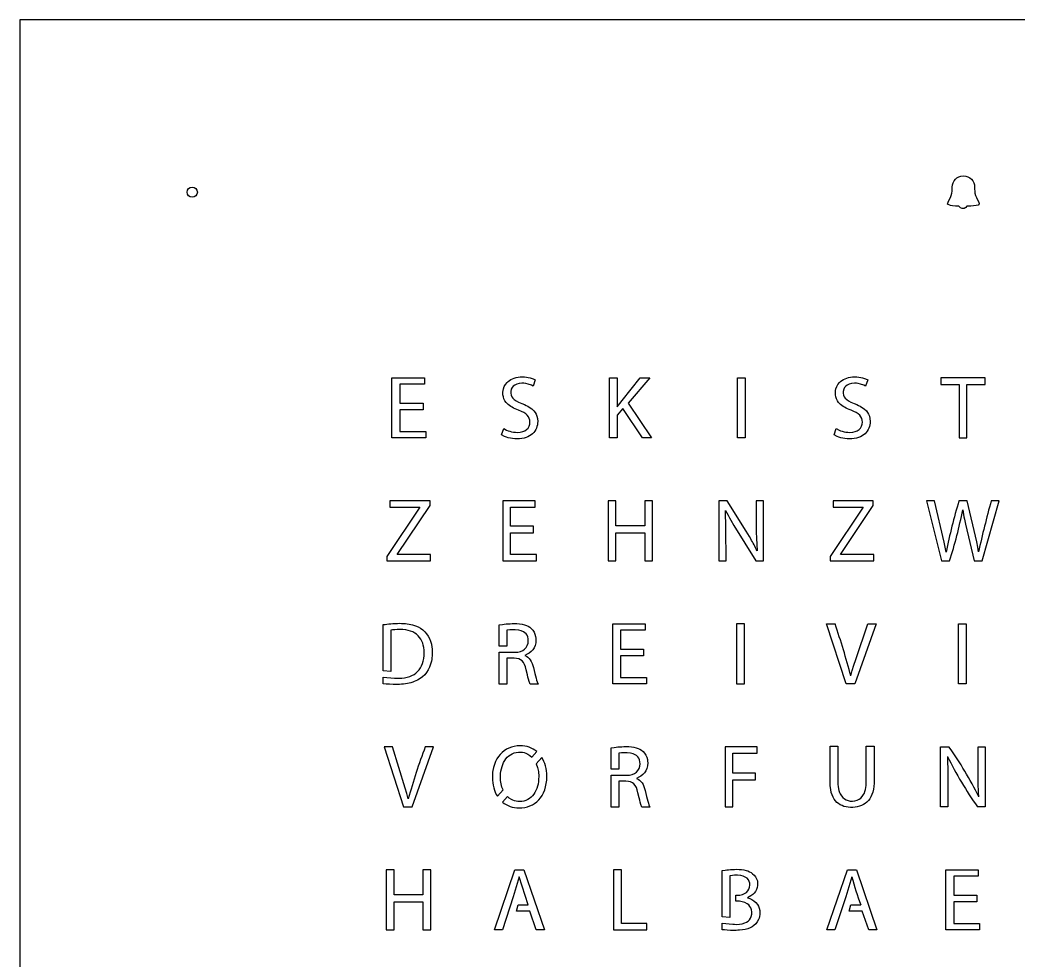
# Model space of a CAD drawing. Extents: x 0 to 230, y 0 to 230.
# Drawn here: x 0 to 121.6, y 115.3 to 229.9 of the extents above; entities that cross this region are included whole.
import ezdxf

# ---------------------------------------------------------------- set-up
doc = ezdxf.new("R2010")
doc.units = 0
doc.layers.add('7', color=7, linetype='CONTINUOUS')

msp = doc.modelspace()

# ---------------------------------------------------------------- linework, layer by layer
at = {"layer": '7'}
for p, q in [((229.9005, 229.9005), (0, 229.9005)), ((0, 229.9005), (0, 0)), ((113.8135, 210.2932), (113.9744, 210.49651)), ((113.9744, 210.49651), (114.1704, 210.6653)), ((114.1704, 210.6653), (114.3962, 210.7939)), ((114.3962, 210.7939), (114.6465, 210.87669)), ((114.6465, 210.87669), (114.98555, 210.9059)), ((114.98555, 210.9059), (115.2563, 210.8766)), ((115.2563, 210.8766), (115.5066, 210.7937)), ((115.5066, 210.7937), (115.7324, 210.66521)), ((115.7324, 210.66521), (115.9284, 210.4964)), ((115.9284, 210.4964), (116.0892, 210.29311)), ((113.5772, 209.0188), (113.5939, 209.2627)), ((113.5939, 209.2627), (113.5952, 209.53149)), ((113.5952, 209.53149), (113.6186, 209.8051)), ((113.6186, 209.8051), (113.6931, 210.0609)), ((113.6931, 210.0609), (113.8135, 210.2932)), ((116.0892, 210.29311), (116.2096, 210.0607)), ((116.2096, 210.0607), (116.2842, 209.80499)), ((116.2842, 209.80499), (116.3076, 209.5314)), ((116.3076, 209.5314), (116.3089, 209.2626)), ((116.3089, 209.2626), (116.3255, 209.01871)), ((113.0931, 207.70531), (113.2204, 207.97211)), ((113.2204, 207.97211), (113.3632, 208.2466)), ((113.3632, 208.2466), (113.4697, 208.50529)), ((113.4697, 208.50529), (113.5382, 208.7747)), ((113.5382, 208.7747), (113.5772, 209.0188)), ((116.3255, 209.01871), (116.3646, 208.7746)), ((116.3646, 208.7746), (116.4331, 208.5052)), ((116.4331, 208.5052), (116.5396, 208.24651)), ((116.5396, 208.24651), (116.6824, 207.97189)), ((116.6824, 207.97189), (116.8131, 207.6965)), ((113.0242, 207.4456), (113.0931, 207.70531)), ((113.3783, 207.26801), (113.0242, 207.4456)), ((113.6107, 207.2438), (113.3783, 207.26801)), ((113.98, 207.21919), (113.6107, 207.2438)), ((114.4135, 207.2029), (113.98, 207.21919)), ((114.6106, 206.9913), (114.4135, 207.2029)), ((114.816, 206.91589), (114.6106, 206.9913)), ((115.0393, 206.9315), (114.816, 206.91589)), ((115.2303, 207.0327), (115.0393, 206.9315)), ((115.3685, 207.20039), (115.2303, 207.0327)), ((115.8686, 207.21671), (115.3685, 207.20039)), ((116.19005, 207.2364), (115.8686, 207.21671)), ((116.522, 207.26801), (116.19005, 207.2364)), ((116.76115, 207.3223), (116.522, 207.26801)), ((116.8721, 207.49471), (116.76115, 207.3223)), ((116.8131, 207.6965), (116.8721, 207.49471)), ((45.322, 178.9568), (45.322, 186.2847)), ((45.322, 186.2847), (49.2829, 186.2847)), ((49.2829, 186.2847), (49.2829, 185.49091)), ((59.651, 185.9637), (59.8292, 186.0757)), ((59.8292, 186.0757), (60.0226, 186.1727)), ((60.0226, 186.1727), (60.2306, 186.25391)), ((60.2306, 186.25391), (60.4523, 186.31841)), ((60.4523, 186.31841), (60.6873, 186.36549)), ((60.6873, 186.36549), (60.9347, 186.39439)), ((60.9347, 186.39439), (61.1939, 186.40421)), ((61.1939, 186.40421), (61.4601, 186.39639)), ((61.4601, 186.39639), (61.7086, 186.37421)), ((61.7086, 186.37421), (61.9386, 186.33949)), ((61.9386, 186.33949), (62.1495, 186.2942)), ((62.1495, 186.2942), (62.5116, 186.1795)), ((62.5116, 186.1795), (62.7897, 186.0455)), ((71.8227, 178.957), (71.8227, 186.2847)), ((71.8227, 186.2847), (72.7608, 186.2847)), ((72.7608, 186.2847), (72.7608, 182.7513)), ((73.36575, 183.53552), (75.5861, 186.2847)), ((76.7508, 186.2847), (74.1195, 183.1752)), ((75.5861, 186.2847), (76.7508, 186.2847)), ((87.4171, 186.2847), (88.3665, 186.2847)), ((87.4171, 178.957), (87.4171, 186.2847)), ((88.3665, 186.2847), (88.3665, 178.957)), ((100.159, 185.9637), (100.3372, 186.0757)), ((100.3372, 186.0757), (100.5306, 186.1727)), ((100.5306, 186.1727), (100.7385, 186.25391)), ((100.7385, 186.25391), (100.9602, 186.31841)), ((100.9602, 186.31841), (101.1951, 186.36549)), ((101.1951, 186.36549), (101.4425, 186.39439)), ((101.4425, 186.39439), (101.7017, 186.40421)), ((101.7017, 186.40421), (101.968, 186.39639)), ((101.968, 186.39639), (102.2165, 186.37421)), ((102.2165, 186.37421), (102.4465, 186.33949)), ((102.4465, 186.33949), (102.6574, 186.2942)), ((102.6574, 186.2942), (103.0194, 186.1795)), ((103.0194, 186.1795), (103.2976, 186.0455)), ((117.5875, 186.2847), (112.2067, 186.2847)), ((112.2067, 186.2847), (112.2067, 185.4801)), ((117.5875, 185.4801), (117.5875, 186.2847)), ((49.2829, 185.49091), (46.2771, 185.49091)), ((46.2771, 185.49091), (46.2771, 183.1752)), ((58.8675, 184.72749), (58.91, 184.9261)), ((58.91, 184.9261), (59.0117, 185.20711)), ((59.0117, 185.20711), (59.1568, 185.4653)), ((59.1568, 185.4653), (59.3429, 185.698)), ((59.3429, 185.698), (59.4887, 185.83749)), ((59.4887, 185.83749), (59.651, 185.9637)), ((59.8664, 184.90601), (59.7965, 184.61819)), ((59.9637, 185.0907), (59.8664, 184.90601)), ((60.1046, 185.25999), (59.9637, 185.0907)), ((60.2921, 185.4059), (60.1046, 185.25999)), ((60.5289, 185.5202), (60.2921, 185.4059)), ((60.8177, 185.5948), (60.5289, 185.5202)), ((61.1614, 185.62151), (60.8177, 185.5948)), ((61.3998, 185.6123), (61.1614, 185.62151)), ((61.6211, 185.58701), (61.3998, 185.6123)), ((61.91605, 185.52455), (61.6211, 185.58701)), ((62.3139, 185.3875), (61.91605, 185.52455)), ((62.5309, 185.27361), (62.3139, 185.3875)), ((62.7897, 186.0455), (62.5309, 185.27361)), ((99.3753, 184.72749), (99.418, 184.9261)), ((99.418, 184.9261), (99.5197, 185.20711)), ((99.5197, 185.20711), (99.6647, 185.4653)), ((99.6647, 185.4653), (99.8509, 185.698)), ((99.8509, 185.698), (99.9967, 185.83749)), ((99.9967, 185.83749), (100.159, 185.9637)), ((100.3745, 184.90601), (100.3045, 184.61819)), ((100.4717, 185.0907), (100.3745, 184.90601)), ((100.6127, 185.25999), (100.4717, 185.0907)), ((100.8002, 185.4059), (100.6127, 185.25999)), ((101.0369, 185.5202), (100.8002, 185.4059)), ((101.3257, 185.5948), (101.0369, 185.5202)), ((101.6694, 185.62151), (101.3257, 185.5948)), ((101.9078, 185.6123), (101.6694, 185.62151)), ((102.129, 185.58701), (101.9078, 185.6123)), ((102.424, 185.52455), (102.129, 185.58701)), ((102.8219, 185.3875), (102.424, 185.52455)), ((103.039, 185.27361), (102.8219, 185.3875)), ((103.2976, 186.0455), (103.039, 185.27361)), ((112.2067, 185.4801), (114.4172, 185.4801)), ((114.4172, 185.4801), (114.4172, 178.957)), ((115.3661, 178.957), (115.3661, 185.4801)), ((115.3661, 185.4801), (117.5875, 185.4801)), ((58.8458, 184.52071), (58.8675, 184.72749)), ((58.8516, 184.22749), (58.8458, 184.52071)), ((58.8958, 183.9635), (58.8516, 184.22749)), ((58.9762, 183.71851), (58.8958, 183.9635)), ((59.0917, 183.49159), (58.9762, 183.71851)), ((59.7965, 184.61819), (59.7972, 184.399)), ((59.7972, 184.399), (59.8394, 184.1722)), ((59.8394, 184.1722), (59.9252, 183.9709)), ((59.9252, 183.9709), (60.0558, 183.7905)), ((60.0558, 183.7905), (60.2328, 183.62621)), ((99.3537, 184.52071), (99.3753, 184.72749)), ((99.3595, 184.22749), (99.3537, 184.52071)), ((99.4036, 183.9635), (99.3595, 184.22749)), ((99.4841, 183.71851), (99.4036, 183.9635)), ((99.5995, 183.49159), (99.4841, 183.71851)), ((100.3045, 184.61819), (100.3052, 184.399)), ((100.3052, 184.399), (100.3474, 184.1722)), ((100.3474, 184.1722), (100.4331, 183.9709)), ((100.4331, 183.9709), (100.5638, 183.7905)), ((100.5638, 183.7905), (100.7407, 183.62621)), ((46.2771, 183.1752), (49.1094, 183.1752)), ((49.1094, 183.1752), (49.1094, 182.3925)), ((59.2407, 183.28169), (59.0917, 183.49159)), ((59.4892, 183.02679), (59.2407, 183.28169)), ((59.7918, 182.79829), (59.4892, 183.02679)), ((59.9622, 182.69321), (59.7918, 182.79829)), ((60.1449, 182.5938), (59.9622, 182.69321)), ((60.3395, 182.49989), (60.1449, 182.5938)), ((60.2328, 183.62621), (60.4575, 183.4733)), ((60.5455, 182.4111), (60.3395, 182.49989)), ((60.4575, 183.4733), (60.7313, 183.3271)), ((60.7313, 183.3271), (61.14625, 183.14651)), ((61.14625, 183.14651), (61.4603, 183.01891)), ((61.4603, 183.01891), (61.6691, 182.92439)), ((61.6691, 182.92439), (61.8636, 182.826)), ((61.8636, 182.826), (62.0436, 182.7233)), ((62.0436, 182.7233), (62.3605, 182.50259)), ((62.3605, 182.50259), (62.6198, 182.258)), ((72.7608, 182.7513), (73.083, 183.159)), ((73.4619, 182.55569), (72.7608, 181.75101)), ((73.083, 183.159), (73.36575, 183.53552)), ((75.8449, 178.957), (73.4619, 182.55569)), ((74.1195, 183.1752), (76.9559, 178.957)), ((99.7485, 183.28169), (99.5995, 183.49159)), ((99.997, 183.02679), (99.7485, 183.28169)), ((100.2995, 182.79829), (99.997, 183.02679)), ((100.47, 182.69321), (100.2995, 182.79829)), ((100.6527, 182.5938), (100.47, 182.69321)), ((100.8473, 182.49989), (100.6527, 182.5938)), ((100.7407, 183.62621), (100.9654, 183.4733)), ((101.0533, 182.4111), (100.8473, 182.49989)), ((100.9654, 183.4733), (101.2392, 183.3271)), ((101.2392, 183.3271), (101.65415, 183.14651)), ((101.65415, 183.14651), (101.9682, 183.01891)), ((101.9682, 183.01891), (102.1771, 182.92439)), ((102.1771, 182.92439), (102.3716, 182.826)), ((102.3716, 182.826), (102.5516, 182.7233)), ((102.5516, 182.7233), (102.8686, 182.50259)), ((102.8686, 182.50259), (103.1279, 182.258)), ((49.1094, 182.3925), (46.2771, 182.3925)), ((46.2771, 182.3925), (46.2771, 179.7506)), ((60.7625, 182.32719), (60.5455, 182.4111)), ((61.1031, 182.1866), (60.7625, 182.32719)), ((61.3905, 182.0401), (61.1031, 182.1866)), ((61.627, 181.88499), (61.3905, 182.0401)), ((61.8152, 181.7184), (61.627, 181.88499)), ((61.9574, 181.5376), (61.8152, 181.7184)), ((62.056, 181.33971), (61.9574, 181.5376)), ((62.1134, 181.1219), (62.056, 181.33971)), ((62.6198, 182.258), (62.7764, 182.0565)), ((62.7764, 182.0565), (62.9006, 181.8374)), ((62.9006, 181.8374), (62.9925, 181.59891)), ((62.9925, 181.59891), (63.0519, 181.3394)), ((63.0519, 181.3394), (63.0807, 180.9576)), ((72.7608, 181.75101), (72.7608, 178.957)), ((101.2704, 182.32719), (101.0533, 182.4111)), ((101.6109, 182.1866), (101.2704, 182.32719)), ((101.8983, 182.0401), (101.6109, 182.1866)), ((102.1349, 181.88499), (101.8983, 182.0401)), ((102.3231, 181.7184), (102.1349, 181.88499)), ((102.4653, 181.5376), (102.3231, 181.7184)), ((102.5639, 181.33971), (102.4653, 181.5376)), ((102.6213, 181.1219), (102.5639, 181.33971)), ((103.1279, 182.258), (103.2846, 182.0565)), ((103.2846, 182.0565), (103.4089, 181.8374)), ((103.4089, 181.8374), (103.5007, 181.59891)), ((103.5007, 181.59891), (103.5601, 181.3394)), ((103.5601, 181.3394), (103.589, 180.9576)), ((58.6922, 179.3158), (58.9399, 180.1095)), ((58.9399, 180.1095), (59.2875, 179.92)), ((61.7316, 179.9789), (61.9039, 180.1608)), ((61.9039, 180.1608), (62.0294, 180.3741)), ((62.0294, 180.3741), (62.106, 180.6154)), ((62.106, 180.6154), (62.132, 180.88139)), ((62.132, 180.88139), (62.1134, 181.1219)), ((62.9259, 180.1492), (62.8384, 179.96471)), ((62.9938, 180.342), (62.9259, 180.1492)), ((63.0421, 180.54179), (62.9938, 180.342)), ((63.0711, 180.74741), (63.0421, 180.54179)), ((63.0807, 180.9576), (63.0711, 180.74741)), ((99.2, 179.3158), (99.4479, 180.1095)), ((99.4479, 180.1095), (99.7956, 179.92)), ((102.2396, 179.9789), (102.4119, 180.1608)), ((102.4119, 180.1608), (102.5373, 180.3741)), ((102.5373, 180.3741), (102.6139, 180.6154)), ((102.6139, 180.6154), (102.6399, 180.88139)), ((102.6399, 180.88139), (102.6213, 181.1219)), ((103.4341, 180.1492), (103.3465, 179.96471)), ((103.502, 180.342), (103.4341, 180.1492)), ((103.5504, 180.54179), (103.502, 180.342)), ((103.5793, 180.74741), (103.5504, 180.54179)), ((103.589, 180.9576), (103.5793, 180.74741)), ((49.4458, 178.9568), (45.322, 178.9568)), ((46.2771, 179.7506), (49.4458, 179.7506)), ((49.4458, 179.7506), (49.4458, 178.9568)), ((59.0472, 179.13091), (58.6922, 179.3158)), ((59.2648, 179.0497), (59.0472, 179.13091)), ((59.5022, 178.9787), (59.2648, 179.0497)), ((59.2875, 179.92), (59.483, 179.83859)), ((59.483, 179.83859), (59.6908, 179.7682)), ((59.7543, 178.91991), (59.5022, 178.9787)), ((59.6908, 179.7682), (59.9092, 179.71069)), ((60.0159, 178.8754), (59.7543, 178.91991)), ((59.9092, 179.71069), (60.1365, 179.6675)), ((60.2818, 178.84731), (60.0159, 178.8754)), ((60.1365, 179.6675), (60.3712, 179.6404)), ((60.5469, 178.8374), (60.2818, 178.84731)), ((60.3712, 179.6404), (60.6115, 179.631)), ((60.8579, 178.8488), (60.5469, 178.8374)), ((60.6115, 179.631), (60.9523, 179.6543)), ((61.1481, 178.8821), (60.8579, 178.8488)), ((60.9523, 179.6543), (61.2539, 179.72231)), ((61.4174, 178.9362), (61.1481, 178.8821)), ((61.2539, 179.72231), (61.5143, 179.8316)), ((61.6662, 179.0096), (61.4174, 178.9362)), ((61.5143, 179.8316), (61.7316, 179.9789)), ((61.8944, 179.10139), (61.6662, 179.0096)), ((62.1021, 179.21001), (61.8944, 179.10139)), ((62.2895, 179.3345), (62.1021, 179.21001)), ((62.4568, 179.4734), (62.2895, 179.3345)), ((62.6039, 179.6256), (62.4568, 179.4734)), ((62.7311, 179.78979), (62.6039, 179.6256)), ((62.8384, 179.96471), (62.7311, 179.78979)), ((72.7608, 178.957), (71.8227, 178.957)), ((76.9559, 178.957), (75.8449, 178.957)), ((88.3665, 178.957), (87.4171, 178.957)), ((99.555, 179.13091), (99.2, 179.3158)), ((99.7726, 179.0497), (99.555, 179.13091)), ((100.0101, 178.9787), (99.7726, 179.0497)), ((99.7956, 179.92), (99.9911, 179.83859)), ((99.9911, 179.83859), (100.1988, 179.7682)), ((100.2622, 178.91991), (100.0101, 178.9787)), ((100.1988, 179.7682), (100.4171, 179.71069)), ((100.5238, 178.8754), (100.2622, 178.91991)), ((100.4171, 179.71069), (100.6445, 179.6675)), ((100.7897, 178.84731), (100.5238, 178.8754)), ((100.6445, 179.6675), (100.8791, 179.6404)), ((101.0547, 178.8374), (100.7897, 178.84731)), ((100.8791, 179.6404), (101.1195, 179.631)), ((101.3658, 178.8488), (101.0547, 178.8374)), ((101.1195, 179.631), (101.4604, 179.6543)), ((101.6559, 178.8821), (101.3658, 178.8488)), ((101.4604, 179.6543), (101.7619, 179.72231)), ((101.9253, 178.9362), (101.6559, 178.8821)), ((101.7619, 179.72231), (102.0223, 179.8316)), ((102.174, 179.0096), (101.9253, 178.9362)), ((102.0223, 179.8316), (102.2396, 179.9789)), ((102.4023, 179.10139), (102.174, 179.0096)), ((102.6101, 179.21001), (102.4023, 179.10139)), ((102.7975, 179.3345), (102.6101, 179.21001)), ((102.9648, 179.4734), (102.7975, 179.3345)), ((103.112, 179.6256), (102.9648, 179.4734)), ((103.2392, 179.78979), (103.112, 179.6256)), ((103.3465, 179.96471), (103.2392, 179.78979)), ((114.4172, 178.957), (115.3661, 178.957)), ((48.7402, 170.50011), (44.7179, 164.5206)), ((49.9697, 171.2937), (45.0631, 171.2937)), ((45.0631, 171.2937), (45.0631, 170.50011)), ((45.0631, 170.50011), (48.7402, 170.50011)), ((45.9582, 164.7597), (49.9697, 170.7175)), ((49.9697, 170.7175), (49.9697, 171.2937)), ((58.8224, 171.2937), (58.8224, 163.9659)), ((62.7582, 171.2937), (58.8224, 171.2937)), ((59.7712, 168.1842), (59.7712, 170.50011)), ((59.7712, 170.50011), (62.7582, 170.50011)), ((62.7582, 170.50011), (62.7582, 171.2937)), ((72.614, 171.2937), (71.6649, 171.2937)), ((71.6649, 171.2937), (71.6649, 163.9659)), ((72.614, 168.22771), (72.614, 171.2937)), ((77.0783, 171.2937), (76.1292, 171.2937)), ((76.1292, 171.2937), (76.1292, 168.22771)), ((77.0783, 163.9659), (77.0783, 171.2937)), ((85.1437, 171.2937), (85.1437, 163.9659)), ((86.1789, 171.2937), (85.1437, 171.2937)), ((88.4974, 167.5864), (86.1789, 171.2937)), ((90.6002, 171.2937), (89.716, 171.2937)), ((90.6002, 163.9659), (90.6002, 171.2937)), ((102.7419, 170.50011), (98.7194, 164.5206)), ((103.9712, 171.2937), (99.0645, 171.2937)), ((99.0645, 171.2937), (99.0645, 170.50011)), ((99.0645, 170.50011), (102.7419, 170.50011)), ((99.9595, 164.7597), (103.9712, 170.7175)), ((103.9712, 170.7175), (103.9712, 171.2937)), ((110.4355, 171.2937), (112.2793, 163.9659)), ((111.4274, 171.2937), (110.4355, 171.2937)), ((112.5921, 166.24229), (111.4274, 171.2937)), ((115.3958, 171.2937), (114.4145, 171.2937)), ((116.5699, 166.283), (115.3958, 171.2937)), ((117.2506, 163.9659), (119.3101, 171.2937)), ((119.3101, 171.2937), (118.3503, 171.2937)), ((86.0254, 167.95309), (85.97945, 170.12506)), ((85.97945, 170.12506), (86.1349, 169.8309)), ((86.1349, 169.8309), (86.2851, 169.52811)), ((86.2851, 169.52811), (86.4448, 169.2226)), ((86.4448, 169.2226), (86.6129, 168.9155)), ((114.8674, 170.174), (114.9172, 169.89729)), ((114.9172, 169.89729), (114.9614, 169.6198)), ((114.9614, 169.6198), (115.0113, 169.33881)), ((115.0113, 169.33881), (115.0669, 169.05141)), ((115.0669, 169.05141), (115.1966, 168.4463)), ((62.5859, 168.1842), (59.7712, 168.1842)), ((62.5859, 167.4015), (62.5859, 168.1842)), ((76.1292, 168.22771), (72.614, 168.22771)), ((86.0279, 163.9659), (86.0254, 167.95309)), ((86.6129, 168.9155), (86.9691, 168.2988)), ((86.9691, 168.2988), (89.6513, 163.9659)), ((115.1966, 168.4463), (116.2692, 163.9659)), ((59.7712, 164.7597), (59.7712, 167.4015)), ((59.7712, 167.4015), (62.5859, 167.4015)), ((72.614, 163.9659), (72.614, 167.4015)), ((72.614, 167.4015), (76.1292, 167.4015)), ((76.1292, 167.4015), (76.1292, 163.9659)), ((88.8755, 166.9575), (88.4974, 167.5864)), ((89.0508, 166.6534), (88.8755, 166.9575)), ((112.83995, 165.05321), (112.5921, 166.24229)), ((116.691, 165.6597), (116.5699, 166.283)), ((116.7425, 165.3578), (116.691, 165.6597)), ((44.7179, 164.5206), (44.7179, 163.9659)), ((50.0235, 164.7597), (45.9582, 164.7597)), ((50.0235, 163.9659), (50.0235, 164.7597)), ((62.92, 164.7597), (59.7712, 164.7597)), ((62.92, 163.9659), (62.92, 164.7597)), ((98.7194, 164.5206), (98.7194, 163.9659)), ((104.0251, 164.7597), (99.9595, 164.7597)), ((104.0251, 163.9659), (104.0251, 164.7597)), ((116.79755, 165.0639), (116.7425, 165.3578)), ((44.7179, 163.9659), (50.0235, 163.9659)), ((58.8224, 163.9659), (62.92, 163.9659)), ((71.6649, 163.9659), (72.614, 163.9659)), ((76.1292, 163.9659), (77.0783, 163.9659)), ((85.1437, 163.9659), (86.0279, 163.9659)), ((89.6513, 163.9659), (90.6002, 163.9659)), ((98.7194, 163.9659), (104.0251, 163.9659)), ((112.2793, 163.9659), (113.2607, 163.9659)), ((116.2692, 163.9659), (117.2506, 163.9659)), ((44.2629, 156.1994), (44.4823, 156.2345)), ((44.2629, 150.58121), (44.2629, 156.1994)), ((44.4823, 156.2345), (44.7112, 156.2661)), ((44.7112, 156.2661), (44.9492, 156.2939)), ((44.9492, 156.2939), (45.1957, 156.3176)), ((45.1957, 156.3176), (45.4504, 156.33659)), ((45.4504, 156.33659), (45.7126, 156.35069)), ((45.7126, 156.35069), (45.9819, 156.35941)), ((45.9819, 156.35941), (46.2578, 156.3624)), ((46.2578, 156.3624), (46.5061, 156.3586)), ((46.5061, 156.3586), (46.7453, 156.34731)), ((46.7453, 156.34731), (46.9756, 156.3284)), ((46.9756, 156.3284), (47.1971, 156.30231)), ((47.1971, 156.30231), (47.4098, 156.2688)), ((47.4098, 156.2688), (47.614, 156.2283)), ((47.614, 156.2283), (47.8096, 156.1806)), ((47.8096, 156.1806), (48.1756, 156.06441)), ((48.1756, 156.06441), (48.5086, 155.9212)), ((48.5086, 155.9212), (48.8094, 155.7515)), ((48.8094, 155.7515), (49.0787, 155.5562)), ((58.3952, 156.17751), (58.7873, 156.23801)), ((58.3952, 153.5574), (58.3952, 156.17751)), ((58.7873, 156.23801), (59.0058, 156.2639)), ((59.0058, 156.2639), (59.2351, 156.2863)), ((59.2351, 156.2863), (59.4719, 156.3046)), ((59.4719, 156.3046), (59.7131, 156.3183)), ((59.7131, 156.3183), (59.9556, 156.3269)), ((59.9556, 156.3269), (60.1962, 156.3298)), ((60.1962, 156.3298), (60.5564, 156.3206)), ((60.5564, 156.3206), (60.8857, 156.293)), ((60.8857, 156.293), (61.1857, 156.2467)), ((61.1857, 156.2467), (61.4579, 156.1817)), ((61.4579, 156.1817), (61.7038, 156.09779)), ((61.7038, 156.09779), (61.9249, 155.995)), ((61.9249, 155.995), (62.1228, 155.87309)), ((62.1228, 155.87309), (62.2989, 155.7319)), ((62.2989, 155.7319), (62.4839, 155.5307)), ((72.2258, 148.97501), (72.2258, 156.3026)), ((72.2258, 156.3026), (76.1616, 156.3026)), ((76.1616, 156.3026), (76.1616, 155.50909)), ((88.2614, 156.3026), (87.3125, 156.3026)), ((87.3125, 156.3026), (87.3125, 148.97501)), ((88.2614, 148.97501), (88.2614, 156.3026)), ((100.6737, 148.97501), (98.2907, 156.3026)), ((98.2907, 156.3026), (99.3151, 156.3026)), ((104.308, 156.3026), (101.709, 148.97501)), ((101.8337, 151.9715), (103.3049, 156.3026)), ((103.3049, 156.3026), (104.308, 156.3026)), ((114.337, 148.97501), (114.337, 156.3026)), ((114.337, 156.3026), (115.2862, 156.3026)), ((115.2862, 156.3026), (115.2862, 148.97501)), ((45.4094, 155.5526), (45.2011, 155.5144)), ((45.2011, 155.5144), (45.2011, 150.5047)), ((45.6622, 155.5836), (45.4094, 155.5526)), ((45.9594, 155.60451), (45.6622, 155.5836)), ((46.3012, 155.61211), (45.9594, 155.60451)), ((46.6613, 155.5994), (46.3012, 155.61211)), ((46.9978, 155.5616), (46.6613, 155.5994)), ((47.3105, 155.4994), (46.9978, 155.5616)), ((47.5997, 155.4136), (47.3105, 155.4994)), ((47.8653, 155.3047), (47.5997, 155.4136)), ((48.1073, 155.1736), (47.8653, 155.3047)), ((48.3259, 155.0208), (48.1073, 155.1736)), ((48.5211, 154.84711), (48.3259, 155.0208)), ((48.6929, 154.65311), (48.5211, 154.84711)), ((48.8414, 154.4395), (48.6929, 154.65311)), ((49.0787, 155.5562), (49.3218, 155.33411)), ((49.3218, 155.33411), (49.5416, 155.08591)), ((49.5416, 155.08591), (49.7333, 154.8127)), ((49.7333, 154.8127), (49.896, 154.5136)), ((49.896, 154.5136), (50.0284, 154.1873)), ((59.688, 155.5688), (59.3334, 155.5144)), ((59.3334, 155.5144), (59.3334, 153.5574)), ((59.9476, 155.58479), (59.688, 155.5688)), ((60.35185, 155.58815), (59.9476, 155.58479)), ((60.7834, 155.5462), (60.35185, 155.58815)), ((61.0881, 155.4659), (60.7834, 155.5462)), ((61.3527, 155.34331), (61.0881, 155.4659)), ((61.5223, 155.22279), (61.3527, 155.34331)), ((61.6651, 155.07719), (61.5223, 155.22279)), ((61.7793, 154.9059), (61.6651, 155.07719)), ((61.8631, 154.70821), (61.7793, 154.9059)), ((61.9148, 154.4836), (61.8631, 154.70821)), ((61.9324, 154.23151), (61.9148, 154.4836)), ((62.4839, 155.5307), (62.6362, 155.29671)), ((62.6362, 155.29671), (62.7529, 155.0338)), ((62.7529, 155.0338), (62.8312, 154.7458)), ((62.8312, 154.7458), (62.8604, 154.5417)), ((62.8604, 154.5417), (62.8704, 154.32941)), ((76.1616, 155.50909), (73.1746, 155.50909)), ((73.1746, 155.50909), (73.1746, 153.1933)), ((48.9665, 154.20711), (48.8414, 154.4395)), ((49.0685, 153.95641), (48.9665, 154.20711)), ((49.1472, 153.68829), (49.0685, 153.95641)), ((49.2029, 153.40331), (49.1472, 153.68829)), ((49.2354, 153.1021), (49.2029, 153.40331)), ((50.0284, 154.1873), (50.1294, 153.8331)), ((50.1294, 153.8331), (50.1979, 153.44971)), ((50.1979, 153.44971), (50.2195, 153.2468)), ((50.2195, 153.2468), (50.2327, 153.0363)), ((59.3334, 153.5574), (58.3952, 153.5574)), ((61.4889, 153.22189), (61.6782, 153.4234)), ((61.6782, 153.4234), (61.8173, 153.661)), ((61.8173, 153.661), (61.9031, 153.9315)), ((61.9031, 153.9315), (61.9324, 154.23151)), ((62.6396, 153.3896), (62.4742, 153.13901)), ((62.7642, 153.6721), (62.6396, 153.3896)), ((62.843, 153.9856), (62.7642, 153.6721)), ((62.8704, 154.32941), (62.843, 153.9856)), ((49.1321, 151.76379), (49.1946, 152.0838)), ((49.1946, 152.0838), (49.2323, 152.4245)), ((49.2323, 152.4245), (49.2449, 152.78551)), ((49.2449, 152.78551), (49.2354, 153.1021)), ((50.1978, 152.1689), (50.1676, 151.9633)), ((50.2195, 152.3799), (50.1978, 152.1689)), ((50.2327, 152.5963), (50.2195, 152.3799)), ((50.2327, 153.0363), (50.2371, 152.81799)), ((50.2371, 152.81799), (50.2327, 152.5963)), ((58.3952, 148.9478), (58.3953, 152.8399)), ((58.3953, 152.8399), (60.2932, 152.8399)), ((60.2177, 152.12241), (59.3334, 152.12241)), ((59.3334, 152.12241), (59.3334, 148.9478)), ((60.5164, 152.0934), (60.2177, 152.12241)), ((60.2932, 152.8399), (60.6516, 152.8654)), ((60.7759, 152.02831), (60.5164, 152.0934)), ((60.6516, 152.8654), (60.9724, 152.9397)), ((60.9992, 151.9241), (60.7759, 152.02831)), ((60.9724, 152.9397), (61.2526, 153.0596)), ((61.2526, 153.0596), (61.4889, 153.22189)), ((61.7869, 152.58591), (61.5118, 152.45404)), ((61.5118, 152.45404), (61.708, 152.3492)), ((61.708, 152.3492), (61.8847, 152.2312)), ((62.0425, 152.7364), (61.7869, 152.58591)), ((61.8847, 152.2312), (62.0423, 152.08459)), ((62.0423, 152.08459), (62.1817, 151.91051)), ((62.2734, 152.92101), (62.0425, 152.7364)), ((62.4742, 153.13901), (62.2734, 152.92101)), ((73.1746, 153.1933), (75.9893, 153.1933)), ((75.9893, 152.41051), (73.1746, 152.41051)), ((73.1746, 152.41051), (73.1746, 149.7686)), ((75.9893, 153.1933), (75.9893, 152.41051)), ((48.6375, 150.6991), (48.7974, 150.9321)), ((48.7974, 150.9321), (48.9333, 151.1875)), ((48.9333, 151.1875), (49.0449, 151.4649)), ((49.0449, 151.4649), (49.1321, 151.76379)), ((49.8941, 151.022), (49.7298, 150.6882)), ((50.0275, 151.38071), (49.8941, 151.022)), ((50.1291, 151.76331), (50.0275, 151.38071)), ((50.1676, 151.9633), (50.1291, 151.76331)), ((61.1895, 151.7773), (60.9992, 151.9241)), ((61.35, 151.58459), (61.1895, 151.7773)), ((61.4839, 151.3427), (61.35, 151.58459)), ((61.5943, 151.04829), (61.4839, 151.3427)), ((61.6843, 150.6982), (61.5943, 151.04829)), ((62.1817, 151.91051), (62.3034, 151.70979)), ((62.3034, 151.70979), (62.408, 151.4837)), ((62.408, 151.4837), (62.4963, 151.23309)), ((62.4963, 151.23309), (62.5687, 150.95911)), ((62.5687, 150.95911), (62.7352, 150.25349)), ((101.4144, 150.603), (101.6119, 151.2771)), ((101.6119, 151.2771), (101.8337, 151.9715)), ((45.2011, 150.5047), (44.2629, 150.58121)), ((44.2629, 149.78729), (45.6272, 149.68559)), ((44.2629, 149.0022), (44.2629, 149.78729)), ((45.6272, 149.68559), (45.8806, 149.6783)), ((45.8806, 149.6783), (46.1502, 149.6761)), ((46.1502, 149.6761), (46.5173, 149.6893)), ((46.5173, 149.6893), (46.8621, 149.72861)), ((46.8621, 149.72861), (47.1846, 149.7935)), ((47.1846, 149.7935), (47.4845, 149.8837)), ((47.4845, 149.8837), (47.7615, 149.9987)), ((47.7615, 149.9987), (48.0155, 150.1382)), ((48.0155, 150.1382), (48.2463, 150.3017)), ((48.2463, 150.3017), (48.4537, 150.4888)), ((48.7582, 149.618), (48.4219, 149.4216)), ((48.4537, 150.4888), (48.6375, 150.6991)), ((49.0566, 149.845), (48.7582, 149.618)), ((49.3129, 150.09959), (49.0566, 149.845)), ((49.5358, 150.3804), (49.3129, 150.09959)), ((49.7298, 150.6882), (49.5358, 150.3804)), ((61.8236, 150.07001), (61.6843, 150.6982)), ((61.8884, 149.80029), (61.8236, 150.07001)), ((61.9497, 149.562), (61.8884, 149.80029)), ((62.7352, 150.25349), (62.8814, 149.67619)), ((62.8814, 149.67619), (62.9482, 149.4389)), ((73.1746, 149.7686), (76.3234, 149.7686)), ((76.3234, 149.7686), (76.3234, 148.97501)), ((101.2345, 149.9534), (101.326, 150.2749)), ((101.326, 150.2749), (101.4144, 150.603)), ((44.6338, 148.96561), (44.2629, 149.0022)), ((45.038, 148.9382), (44.6338, 148.96561)), ((45.4807, 148.9211), (45.038, 148.9382)), ((45.9668, 148.9151), (45.4807, 148.9211)), ((46.2282, 148.91949), (45.9668, 148.9151)), ((46.4826, 148.9324), (46.2282, 148.91949)), ((46.7298, 148.9538), (46.4826, 148.9324)), ((46.9695, 148.9836), (46.7298, 148.9538)), ((47.2015, 149.0218), (46.9695, 148.9836)), ((47.4258, 149.06821), (47.2015, 149.0218)), ((47.6419, 149.1228), (47.4258, 149.06821)), ((47.8498, 149.18559), (47.6419, 149.1228)), ((48.0493, 149.2563), (47.8498, 149.18559)), ((48.24, 149.33501), (48.0493, 149.2563)), ((48.4219, 149.4216), (48.24, 149.33501)), ((59.3334, 148.9478), (58.3952, 148.9478)), ((62.0347, 149.27045), (61.9497, 149.562)), ((62.1588, 148.9478), (62.0347, 149.27045)), ((63.1294, 148.9478), (62.1588, 148.9478)), ((62.9482, 149.4389), (63.0115, 149.23759)), ((63.0115, 149.23759), (63.1294, 148.9478)), ((76.3234, 148.97501), (72.2258, 148.97501)), ((87.3125, 148.97501), (88.2614, 148.97501)), ((101.709, 148.97501), (100.6737, 148.97501)), ((115.2862, 148.97501), (114.337, 148.97501)), ((45.392, 141.3116), (44.3675, 141.3116)), ((44.3675, 141.3116), (46.7507, 133.9839)), ((46.9488, 136.2834), (45.392, 141.3116)), ((47.7861, 133.9839), (50.3849, 141.3116)), ((50.3849, 141.3116), (49.3819, 141.3116)), ((59.5773, 141.16251), (59.2814, 141.0127)), ((59.8905, 141.2809), (59.5773, 141.16251)), ((60.2199, 141.3667), (59.8905, 141.2809)), ((60.5641, 141.41901), (60.2199, 141.3667)), ((60.9217, 141.43671), (60.5641, 141.41901)), ((61.22, 141.4249), (60.9217, 141.43671)), ((61.5067, 141.3902), (61.22, 141.4249)), ((61.7816, 141.3331), (61.5067, 141.3902)), ((62.0442, 141.25439), (61.7816, 141.3331)), ((62.2939, 141.1548), (62.0442, 141.25439)), ((62.5304, 141.035), (62.2939, 141.1548)), ((72.0142, 141.18649), (72.4064, 141.24699)), ((72.0142, 138.56641), (72.0142, 141.18649)), ((72.4064, 141.24699), (72.6248, 141.2729)), ((72.6248, 141.2729), (72.8541, 141.2953)), ((72.8541, 141.2953), (73.0909, 141.3136)), ((73.0909, 141.3136), (73.3321, 141.3273)), ((73.3321, 141.3273), (73.5746, 141.3358)), ((73.5746, 141.3358), (73.8152, 141.33881)), ((73.8152, 141.33881), (74.1754, 141.32961)), ((74.1754, 141.32961), (74.5047, 141.302)), ((74.5047, 141.302), (74.8047, 141.25571)), ((74.8047, 141.25571), (75.0769, 141.1907)), ((75.0769, 141.1907), (75.3228, 141.1068)), ((75.3228, 141.1068), (75.5439, 141.004)), ((85.9266, 141.3116), (85.9266, 133.9839)), ((89.8409, 141.3116), (85.9266, 141.3116)), ((89.8409, 140.5181), (89.8409, 141.3116)), ((98.7066, 137.0553), (98.7066, 141.3714)), ((98.7066, 141.3714), (99.6557, 141.3714)), ((99.6557, 141.3714), (99.6557, 137.0228)), ((103.11605, 136.94864), (103.1171, 141.3714)), ((103.1171, 141.3714), (104.066, 141.3714)), ((104.066, 141.3714), (104.066, 137.08791)), ((112.1605, 133.9839), (112.1605, 141.3116)), ((112.1605, 141.3116), (113.1957, 141.3116)), ((116.7375, 137.4313), (116.7328, 141.3116)), ((116.7328, 141.3116), (117.6171, 141.3116)), ((117.6171, 141.3116), (117.6171, 133.9839)), ((58.2989, 140.1196), (58.1102, 139.8282)), ((58.5118, 140.3848), (58.2989, 140.1196)), ((58.7473, 140.6228), (58.5118, 140.3848)), ((59.0043, 140.8324), (58.7473, 140.6228)), ((59.2814, 141.0127), (59.0043, 140.8324)), ((59.2085, 139.84), (59.3729, 140.03169)), ((59.3729, 140.03169), (59.5557, 140.2018)), ((59.5557, 140.2018), (59.7568, 140.3484)), ((59.7568, 140.3484), (59.9763, 140.46941)), ((59.9763, 140.46941), (60.2142, 140.5631)), ((60.2142, 140.5631), (60.4705, 140.6275)), ((60.4705, 140.6275), (60.7453, 140.6606)), ((60.7453, 140.6606), (61.0034, 140.66209)), ((61.0034, 140.66209), (61.2224, 140.64059)), ((61.2224, 140.64059), (61.4297, 140.59869)), ((61.4297, 140.59869), (61.6254, 140.53751)), ((61.6254, 140.53751), (61.8972, 140.41209)), ((61.8972, 140.41209), (62.143, 140.2496)), ((62.143, 140.2496), (62.3629, 140.05389)), ((62.3629, 140.05389), (62.9618, 140.7373)), ((62.7532, 140.89549), (62.5304, 141.035)), ((62.9618, 140.7373), (62.7532, 140.89549)), ((63.5864, 140.02609), (62.898, 139.2404)), ((63.7264, 139.78661), (63.5864, 140.02609)), ((73.307, 140.5778), (72.9524, 140.52341)), ((72.9524, 140.52341), (72.9524, 138.56641)), ((73.5666, 140.5938), (73.307, 140.5778)), ((73.97085, 140.59711), (73.5666, 140.5938)), ((74.4024, 140.55521), (73.97085, 140.59711)), ((74.7071, 140.4749), (74.4024, 140.55521)), ((74.9717, 140.35229), (74.7071, 140.4749)), ((75.1412, 140.2318), (74.9717, 140.35229)), ((75.2841, 140.0862), (75.1412, 140.2318)), ((75.3983, 139.9149), (75.2841, 140.0862)), ((75.4821, 139.71719), (75.3983, 139.9149)), ((75.5439, 141.004), (75.7418, 140.882)), ((75.7418, 140.882), (75.9179, 140.74091)), ((75.9179, 140.74091), (76.1029, 140.5397)), ((76.1029, 140.5397), (76.2552, 140.30569)), ((76.2552, 140.30569), (76.372, 140.0428)), ((76.372, 140.0428), (76.4502, 139.75481)), ((86.8755, 138.08279), (86.8755, 140.5181)), ((86.8755, 140.5181), (89.8409, 140.5181)), ((112.99651, 140.14291), (113.0422, 137.9711)), ((57.7016, 138.80721), (57.6224, 138.4214)), ((57.8102, 139.1709), (57.7016, 138.80721)), ((57.9468, 139.5116), (57.8102, 139.1709)), ((58.1102, 139.8282), (57.9468, 139.5116)), ((58.661, 138.6246), (58.734, 138.89549)), ((58.734, 138.89549), (58.8251, 139.1544)), ((58.8251, 139.1544), (58.9346, 139.3994)), ((58.9346, 139.3994), (59.0624, 139.6286)), ((59.0624, 139.6286), (59.2085, 139.84)), ((62.898, 139.2404), (63.06055, 138.77455)), ((63.06055, 138.77455), (63.1308, 138.4818)), ((63.8493, 139.53169), (63.7264, 139.78661)), ((63.9545, 139.2621), (63.8493, 139.53169)), ((64.0417, 138.9785), (63.9545, 139.2621)), ((64.1103, 138.68159), (64.0417, 138.9785)), ((64.1599, 138.3721), (64.1103, 138.68159)), ((75.2972, 138.4324), (75.4363, 138.67)), ((75.4363, 138.67), (75.5221, 138.9404)), ((75.5338, 139.4926), (75.4821, 139.71719)), ((75.5221, 138.9404), (75.5514, 139.24049)), ((75.5514, 139.24049), (75.5338, 139.4926)), ((76.3833, 138.681), (76.2586, 138.39861)), ((76.462, 138.9946), (76.3833, 138.681)), ((76.4502, 139.75481), (76.4794, 139.5507)), ((76.4894, 139.33839), (76.462, 138.9946)), ((76.4794, 139.5507), (76.4894, 139.33839)), ((57.5616, 137.8038), (57.5575, 137.5881)), ((57.5575, 137.5881), (57.5679, 137.25349)), ((57.5739, 138.01469), (57.5616, 137.8038)), ((57.5943, 138.2206), (57.5739, 138.01469)), ((57.6224, 138.4214), (57.5943, 138.2206)), ((58.5506, 137.68451), (58.5699, 138.0545)), ((58.5544, 137.40131), (58.5506, 137.68451)), ((58.5699, 138.0545), (58.6064, 138.3436)), ((58.6064, 138.3436), (58.661, 138.6246)), ((63.1308, 138.4818), (63.1646, 138.2823)), ((63.1646, 138.2823), (63.1887, 138.0808)), ((63.1887, 138.0808), (63.2032, 137.8781)), ((63.208, 137.67509), (63.1982, 137.36681)), ((63.2032, 137.8781), (63.208, 137.67509)), ((64.1901, 138.0509), (64.1599, 138.3721)), ((64.1827, 137.26131), (64.1958, 137.4864)), ((64.2002, 137.71851), (64.1901, 138.0509)), ((64.1958, 137.4864), (64.2002, 137.71851)), ((72.9524, 138.56641), (72.0142, 138.56641)), ((72.0142, 133.9568), (72.0143, 137.84891)), ((72.0143, 137.84891), (73.9122, 137.84891)), ((73.9122, 137.84891), (74.2706, 137.8744)), ((74.2706, 137.8744), (74.5914, 137.9487)), ((74.5914, 137.9487), (74.8716, 138.0686)), ((74.8716, 138.0686), (75.1079, 138.2309)), ((75.1079, 138.2309), (75.2972, 138.4324)), ((75.4059, 137.59489), (75.1308, 137.46304)), ((75.1308, 137.46304), (75.327, 137.3582)), ((75.6615, 137.74541), (75.4059, 137.59489)), ((75.8924, 137.92999), (75.6615, 137.74541)), ((76.0931, 138.14799), (75.8924, 137.92999)), ((76.2586, 138.39861), (76.0931, 138.14799)), ((89.6145, 138.08279), (86.8755, 138.08279)), ((89.6145, 137.3), (89.6145, 138.08279)), ((113.0422, 137.9711), (113.0447, 133.9839)), ((116.7545, 136.67889), (116.7375, 137.4313)), ((47.1353, 135.61369), (46.9488, 136.2834)), ((57.5679, 137.25349), (57.5986, 136.93069)), ((57.5986, 136.93069), (57.6492, 136.6203)), ((57.6492, 136.6203), (57.7189, 136.3228)), ((57.7189, 136.3228), (57.8072, 136.03909)), ((58.5692, 137.1955), (58.5544, 137.40131)), ((58.5936, 136.993), (58.5692, 137.1955)), ((58.6277, 136.79449), (58.5936, 136.993)), ((58.7243, 136.412), (58.6277, 136.79449)), ((58.8581, 136.0531), (58.7243, 136.412)), ((62.9675, 136.2319), (62.8634, 135.9808)), ((63.0533, 136.4976), (62.9675, 136.2319)), ((63.1206, 136.7764), (63.0533, 136.4976)), ((63.169, 137.0667), (63.1206, 136.7764)), ((63.1982, 137.36681), (63.169, 137.0667)), ((63.9336, 136.05589), (64.0477, 136.4297)), ((64.0477, 136.4297), (64.0934, 136.6272)), ((64.0934, 136.6272), (64.1312, 136.8316)), ((64.1312, 136.8316), (64.1611, 137.043)), ((64.1611, 137.043), (64.1827, 137.26131)), ((73.8367, 137.13139), (72.9524, 137.13139)), ((72.9524, 137.13139), (72.9524, 133.9568)), ((74.1355, 137.1024), (73.8367, 137.13139)), ((74.3949, 137.03729), (74.1355, 137.1024)), ((74.6182, 136.93311), (74.3949, 137.03729)), ((74.8085, 136.7863), (74.6182, 136.93311)), ((74.969, 136.5936), (74.8085, 136.7863)), ((75.1029, 136.3517), (74.969, 136.5936)), ((75.2133, 136.0573), (75.1029, 136.3517)), ((75.327, 137.3582), (75.5036, 137.2402)), ((75.5036, 137.2402), (75.6613, 137.0936)), ((75.6613, 137.0936), (75.8007, 136.91949)), ((75.8007, 136.91949), (75.9224, 136.7188)), ((75.9224, 136.7188), (76.027, 136.49271)), ((76.027, 136.49271), (76.1153, 136.2422)), ((76.1153, 136.2422), (76.1877, 135.96809)), ((86.8755, 133.9839), (86.8755, 137.3)), ((86.8755, 137.3), (89.6145, 137.3)), ((98.7098, 136.8454), (98.7066, 137.0553)), ((98.72749, 136.54721), (98.7098, 136.8454)), ((98.7858, 136.08791), (98.72749, 136.54721)), ((99.6557, 137.0228), (99.664, 136.72791)), ((99.664, 136.72791), (99.6886, 136.45461)), ((99.6886, 136.45461), (99.7287, 136.2025)), ((99.7287, 136.2025), (99.7837, 135.97121)), ((103.02, 136.0929), (103.067, 136.3331)), ((103.067, 136.3331), (103.0989, 136.5936)), ((103.0989, 136.5936), (103.11605, 136.94864)), ((104.0356, 136.48981), (103.9828, 136.1293)), ((104.0625, 136.8808), (104.0356, 136.48981)), ((104.066, 137.08791), (104.0625, 136.8808)), ((116.7876, 135.95711), (116.7545, 136.67889)), ((47.2209, 135.286), (47.1353, 135.61369)), ((47.3114, 134.9623), (47.2209, 135.286)), ((57.8072, 136.03909), (57.9135, 135.7697)), ((57.9135, 135.7697), (58.0371, 135.5152)), ((58.0371, 135.5152), (58.1776, 135.27631)), ((58.1776, 135.27631), (58.8581, 136.0531)), ((59.3969, 135.24451), (58.8017, 134.56509)), ((59.6222, 135.0462), (59.3969, 135.24451)), ((59.8723, 134.88271), (59.6222, 135.0462)), ((62.0783, 135.0018), (61.8704, 134.8726)), ((62.2696, 135.1554), (62.0783, 135.0018)), ((62.4441, 135.3317), (62.2696, 135.1554)), ((62.6014, 135.5291), (62.4441, 135.3317)), ((62.7412, 135.746), (62.6014, 135.5291)), ((62.8634, 135.9808), (62.7412, 135.746)), ((63.2081, 134.84689), (63.4264, 135.1057)), ((63.4264, 135.1057), (63.6213, 135.39371)), ((63.6213, 135.39371), (63.7909, 135.71049)), ((63.7909, 135.71049), (63.9336, 136.05589)), ((75.3033, 135.7072), (75.2133, 136.0573)), ((75.4426, 135.07899), (75.3033, 135.7072)), ((75.5074, 134.8093), (75.4426, 135.07899)), ((76.1877, 135.96809), (76.3542, 135.2625)), ((76.3542, 135.2625), (76.5004, 134.6852)), ((98.8597, 135.7569), (98.7858, 136.08791)), ((98.9559, 135.45641), (98.8597, 135.7569)), ((99.0735, 135.1857), (98.9559, 135.45641)), ((99.2113, 134.94389), (99.0735, 135.1857)), ((99.7837, 135.97121), (99.8528, 135.7605)), ((99.8528, 135.7605), (99.9354, 135.5699)), ((99.9354, 135.5699), (100.083, 135.32111)), ((100.083, 135.32111), (100.257, 135.11571)), ((100.257, 135.11571), (100.455, 134.9525)), ((102.232, 134.91161), (102.4459, 135.063)), ((102.4459, 135.063), (102.6333, 135.256)), ((102.6333, 135.256), (102.7925, 135.49139)), ((102.7925, 135.49139), (102.8822, 135.6723)), ((102.8822, 135.6723), (102.9582, 135.8728)), ((102.9582, 135.8728), (103.02, 136.0929)), ((103.6809, 135.22391), (103.5361, 134.97881)), ((103.8043, 135.4969), (103.6809, 135.22391)), ((103.9054, 135.79849), (103.8043, 135.4969)), ((103.9828, 136.1293), (103.9054, 135.79849)), ((46.7507, 133.9839), (47.7861, 133.9839)), ((58.8017, 134.56509), (59.0113, 134.40491)), ((59.0113, 134.40491), (59.2346, 134.26401)), ((59.2346, 134.26401), (59.4707, 134.1429)), ((59.4707, 134.1429), (59.7192, 134.0424)), ((59.7192, 134.0424), (59.9795, 133.9632)), ((60.0526, 134.7946), (59.8723, 134.88271)), ((59.9795, 133.9632), (60.2509, 133.9057)), ((60.2435, 134.7244), (60.0526, 134.7946)), ((60.4449, 134.6731), (60.2435, 134.7244)), ((60.2509, 133.9057), (60.5328, 133.8708)), ((60.6567, 134.6416), (60.4449, 134.6731)), ((60.5328, 133.8708), (60.8247, 133.85899)), ((60.8786, 134.6308), (60.6567, 134.6416)), ((60.8247, 133.85899), (61.1683, 133.87469)), ((61.15, 134.6467), (60.8786, 134.6308)), ((61.406, 134.69341), (61.15, 134.6467)), ((61.1683, 133.87469), (61.5023, 133.9218)), ((61.6462, 134.7692), (61.406, 134.69341)), ((61.5023, 133.9218), (61.825, 133.99989)), ((61.8704, 134.8726), (61.6462, 134.7692)), ((61.825, 133.99989), (62.1347, 134.1088)), ((62.1347, 134.1088), (62.4295, 134.24831)), ((62.4295, 134.24831), (62.7079, 134.41789)), ((62.7079, 134.41789), (62.968, 134.6176)), ((62.968, 134.6176), (63.2081, 134.84689)), ((72.9524, 133.9568), (72.0142, 133.9568)), ((75.5687, 134.571), (75.5074, 134.8093)), ((75.6537, 134.27945), (75.5687, 134.571)), ((75.7778, 133.9568), (75.6537, 134.27945)), ((76.7484, 133.9568), (75.7778, 133.9568)), ((76.5004, 134.6852), (76.5672, 134.44791)), ((76.5672, 134.44791), (76.6304, 134.2466)), ((76.6304, 134.2466), (76.7484, 133.9568)), ((85.9266, 133.9839), (86.8755, 133.9839)), ((99.3681, 134.73019), (99.2113, 134.94389)), ((99.543, 134.5437), (99.3681, 134.73019)), ((99.7347, 134.38341), (99.543, 134.5437)), ((99.9423, 134.2487), (99.7347, 134.38341)), ((100.1645, 134.1385), (99.9423, 134.2487)), ((100.4002, 134.05209), (100.1645, 134.1385)), ((100.6484, 133.9886), (100.4002, 134.05209)), ((100.455, 134.9525), (100.6747, 134.83031)), ((100.908, 133.9471), (100.6484, 133.9886)), ((100.6747, 134.83031), (100.9137, 134.748)), ((101.1778, 133.9267), (100.908, 133.9471)), ((100.9137, 134.748), (101.1697, 134.7043)), ((101.1697, 134.7043), (101.4477, 134.6982)), ((101.4627, 133.9269), (101.1778, 133.9267)), ((101.4477, 134.6982), (101.7312, 134.7301)), ((101.7479, 133.9487), (101.4627, 133.9269)), ((101.7312, 134.7301), (101.9932, 134.8009)), ((102.0221, 133.99271), (101.7479, 133.9487)), ((101.9932, 134.8009), (102.232, 134.91161)), ((102.2841, 134.0598), (102.0221, 133.99271)), ((102.5327, 134.15041), (102.2841, 134.0598)), ((102.7669, 134.2652), (102.5327, 134.15041)), ((102.9855, 134.4048), (102.7669, 134.2652)), ((103.1873, 134.56979), (102.9855, 134.4048)), ((103.3712, 134.761), (103.1873, 134.56979)), ((103.5361, 134.97881), (103.3712, 134.761)), ((113.0447, 133.9839), (112.1605, 133.9839)), ((117.6171, 133.9839), (116.6684, 133.9839)), ((45.588, 126.3207), (44.6391, 126.3207)), ((44.6391, 126.3207), (44.6391, 118.9929)), ((45.588, 123.2547), (45.588, 126.3207)), ((50.0522, 126.3207), (49.1033, 126.3207)), ((49.1033, 126.3207), (49.1033, 123.2547)), ((50.0522, 118.9929), (50.0522, 126.3207)), ((57.8113, 118.9929), (60.2914, 126.3205)), ((60.2914, 126.3205), (61.4128, 126.3205)), ((60.81975, 125.4834), (60.356, 123.8555)), ((61.93061, 122.0369), (60.81975, 125.4834)), ((61.4128, 126.3205), (63.8931, 118.9929)), ((73.2803, 126.3208), (72.3314, 126.3208)), ((72.3314, 126.3208), (72.3314, 118.9929)), ((73.2803, 119.7868), (73.2803, 126.3208)), ((85.5737, 126.2175), (85.9235, 126.2843)), ((85.5737, 120.5741), (85.5737, 126.2175)), ((85.9235, 126.2843), (86.1257, 126.3121)), ((86.1257, 126.3121), (86.342, 126.3357)), ((86.342, 126.3357), (86.5695, 126.3548)), ((86.8219, 125.6318), (86.5118, 125.587)), ((86.5118, 125.587), (86.5118, 120.4953)), ((86.5695, 126.3548), (86.805, 126.3689)), ((86.805, 126.3689), (87.0456, 126.3776)), ((87.0517, 125.6465), (86.8219, 125.6318)), ((87.0456, 126.3776), (87.2882, 126.3806)), ((87.4291, 125.65005), (87.0517, 125.6465)), ((87.2882, 126.3806), (87.6247, 126.3729)), ((87.8408, 125.6144), (87.4291, 125.65005)), ((87.6247, 126.3729), (87.9318, 126.3493)), ((88.1303, 125.5456), (87.8408, 125.6144)), ((87.9318, 126.3493), (88.2117, 126.3095)), ((88.381, 125.4396), (88.1303, 125.5456)), ((88.2117, 126.3095), (88.4663, 126.2528)), ((88.5891, 125.2949), (88.381, 125.4396)), ((88.4663, 126.2528), (88.6976, 126.1789)), ((88.7508, 125.1094), (88.5891, 125.2949)), ((88.6976, 126.1789), (88.9077, 126.087)), ((88.9077, 126.087), (89.0985, 125.9768)), ((89.0985, 125.9768), (89.2722, 125.8477)), ((89.2722, 125.8477), (89.4692, 125.6727)), ((89.4692, 125.6727), (89.6328, 125.4661)), ((89.6328, 125.4661), (89.7591, 125.2282)), ((98.3306, 118.9929), (100.8108, 126.3205)), ((100.8108, 126.3205), (101.9322, 126.3205)), ((101.33905, 125.4834), (100.8754, 123.8555)), ((101.9322, 126.3205), (104.4125, 118.9929)), ((112.8291, 118.9929), (112.8291, 126.3208)), ((112.8291, 126.3208), (116.7652, 126.3208)), ((116.7652, 125.5271), (113.7781, 125.5271)), ((113.7781, 125.5271), (113.7781, 123.2116)), ((116.7652, 126.3208), (116.7652, 125.5271)), ((88.8623, 124.8815), (88.7508, 125.1094)), ((88.821, 123.9645), (88.9004, 124.2001)), ((88.9108, 124.6817), (88.8623, 124.8815)), ((88.9004, 124.2001), (88.9273, 124.4562)), ((88.9273, 124.4562), (88.9108, 124.6817)), ((89.8384, 124.1624), (89.7541, 123.9177)), ((89.7591, 125.2282), (89.8442, 124.9595)), ((89.8817, 124.4207), (89.8384, 124.1624)), ((89.8442, 124.9595), (89.8844, 124.6604)), ((89.8844, 124.6604), (89.8817, 124.4207)), ((49.1033, 123.2547), (45.588, 123.2547)), ((60.1061, 123.0406), (58.7816, 118.9929)), ((60.356, 123.8555), (60.1061, 123.0406)), ((87.2188, 123.217), (87.45335, 123.22005)), ((87.2188, 122.5101), (87.2188, 123.217)), ((87.45335, 123.22005), (87.7126, 123.2412)), ((87.7126, 123.2412), (88.022, 123.3112)), ((88.022, 123.3112), (88.2897, 123.4227)), ((88.2897, 123.4227), (88.5135, 123.5716)), ((88.5135, 123.5716), (88.6913, 123.7536)), ((89.0515, 123.133), (88.6577, 122.9124)), ((88.6577, 122.9124), (88.9203, 122.8317)), ((88.6913, 123.7536), (88.821, 123.9645)), ((88.9203, 122.8317), (89.1832, 122.7112)), ((89.2774, 123.2942), (89.0515, 123.133)), ((89.4713, 123.4806), (89.2774, 123.2942)), ((89.631, 123.6894), (89.4713, 123.4806)), ((89.7541, 123.9177), (89.631, 123.6894)), ((100.6254, 123.0406), (99.301, 118.9929)), ((100.8754, 123.8555), (100.6254, 123.0406)), ((113.7781, 123.2116), (116.5929, 123.2116)), ((116.5929, 123.2116), (116.5929, 122.4285)), ((45.588, 118.9929), (45.588, 122.4285)), ((45.588, 122.4285), (49.1033, 122.4285)), ((49.1033, 122.4285), (49.1033, 118.9929)), ((60.5021, 121.2977), (60.701, 122.0369)), ((60.701, 122.0369), (61.93061, 122.0369)), ((87.6629, 122.4899), (87.2188, 122.5101)), ((88.0135, 122.4284), (87.6629, 122.4899)), ((88.332, 122.3238), (88.0135, 122.4284)), ((88.6105, 122.1745), (88.332, 122.3238)), ((88.7883, 122.0321), (88.6105, 122.1745)), ((88.9357, 121.863), (88.7883, 122.0321)), ((89.0494, 121.6664), (88.9357, 121.863)), ((89.126, 121.4416), (89.0494, 121.6664)), ((89.1832, 122.7112), (89.4354, 122.5495)), ((89.4354, 122.5495), (89.6661, 122.3457)), ((89.6661, 122.3457), (89.8645, 122.0986)), ((89.8645, 122.0986), (89.9855, 121.8841)), ((89.9855, 121.8841), (90.0776, 121.6442)), ((90.0776, 121.6442), (90.1362, 121.3783)), ((101.0215, 121.2977), (101.2204, 122.0369)), ((101.2204, 122.0369), (102.4499, 122.0369)), ((116.5929, 122.4285), (113.7781, 122.4285)), ((113.7781, 122.4285), (113.7781, 119.7868)), ((62.1138, 121.2977), (60.5021, 121.2977)), ((62.8902, 118.9929), (62.1138, 121.2977)), ((86.5118, 120.4953), (85.5737, 120.5741)), ((88.8806, 120.2345), (89.0096, 120.4248)), ((89.0096, 120.4248), (89.1022, 120.6479)), ((89.1022, 120.6479), (89.1543, 120.9053)), ((89.1621, 121.188), (89.126, 121.4416)), ((89.1543, 120.9053), (89.1621, 121.188)), ((90.0584, 120.4361), (89.9855, 120.246)), ((90.1121, 120.6394), (90.0584, 120.4361)), ((90.1454, 120.856), (90.1121, 120.6394)), ((90.1362, 121.3783), (90.1568, 121.0859)), ((90.1568, 121.0859), (90.1454, 120.856)), ((102.6332, 121.2977), (101.0215, 121.2977)), ((103.4095, 118.9929), (102.6332, 121.2977)), ((76.3859, 119.7868), (73.2803, 119.7868)), ((76.3859, 118.9929), (76.3859, 119.7868)), ((85.5737, 119.7996), (86.8528, 119.682)), ((85.5737, 119.0203), (85.5737, 119.7996)), ((86.8528, 119.682), (87.0622, 119.6747)), ((87.0622, 119.6747), (87.2989, 119.6725)), ((87.2989, 119.6725), (87.6578, 119.69)), ((87.6578, 119.69), (87.9999, 119.7452)), ((87.9999, 119.7452), (88.3158, 119.8423)), ((88.3158, 119.8423), (88.5297, 119.9449)), ((88.5297, 119.9449), (88.7193, 120.0751)), ((88.97, 119.2523), (88.6907, 119.1455)), ((88.7193, 120.0751), (88.8806, 120.2345)), ((89.2177, 119.3815), (88.97, 119.2523)), ((89.4343, 119.5336), (89.2177, 119.3815)), ((89.6664, 119.7553), (89.4343, 119.5336)), ((89.8435, 119.9857), (89.6664, 119.7553)), ((89.9855, 120.246), (89.8435, 119.9857)), ((113.7781, 119.7868), (116.927, 119.7868)), ((116.927, 119.7868), (116.927, 118.9929)), ((44.6391, 118.9929), (45.588, 118.9929)), ((49.1033, 118.9929), (50.0522, 118.9929)), ((58.7816, 118.9929), (57.8113, 118.9929)), ((63.8931, 118.9929), (62.8902, 118.9929)), ((72.3314, 118.9929), (76.3859, 118.9929)), ((85.842, 118.9883), (85.5737, 119.0203)), ((86.1762, 118.9604), (85.842, 118.9883)), ((86.573, 118.9406), (86.1762, 118.9604)), ((87.0294, 118.9331), (86.573, 118.9406)), ((87.2475, 118.9357), (87.0294, 118.9331)), ((87.4571, 118.9434), (87.2475, 118.9357)), ((87.6582, 118.9563), (87.4571, 118.9434)), ((88.0353, 118.9979), (87.6582, 118.9563)), ((88.3793, 119.0608), (88.0353, 118.9979)), ((88.6907, 119.1455), (88.3793, 119.0608)), ((99.301, 118.9929), (98.3306, 118.9929)), ((104.4125, 118.9929), (103.4095, 118.9929)), ((116.927, 118.9929), (112.8291, 118.9929))]:
    msp.add_line(p, q, dxfattribs=at)
msp.add_circle((20.99339, 208.9097), 0.625, dxfattribs=at)
for centre, radius, start, end in [((158.52576, 169.28758), 68.83897, 178.33003, 183.39513), ((180.27589, 151.35745), 68.81264, 163.15894, 168.51978), ((219.73514, 142.71582), 105.33558, 164.25816, 167.75099), ((61.87671, 180.57631), 54.00205, 342.08603, 348.8938), ((65.30571, 153.27608), 27.25402, 25.97052, 29.3957), ((4.14684, 124.06796), 100.4792, 14.92888, 18.71186), ((111.5817, 117.5162), 66.59607, 159.06496, 164.81308), ((74.5955, 114.15909), 47.19359, 26.51648, 35.12367), ((157.80695, 162.68396), 50.16048, 206.70383, 214.90132), ((105.03835, 134.9953), 11.78856, 1.13549, 4.67986), ((145.90018, 137.9438), 46.27046, 195.62231, 200.10739)]:
    msp.add_arc(centre, radius, start, end, dxfattribs=at)

doc.saveas('drawing.dxf')
